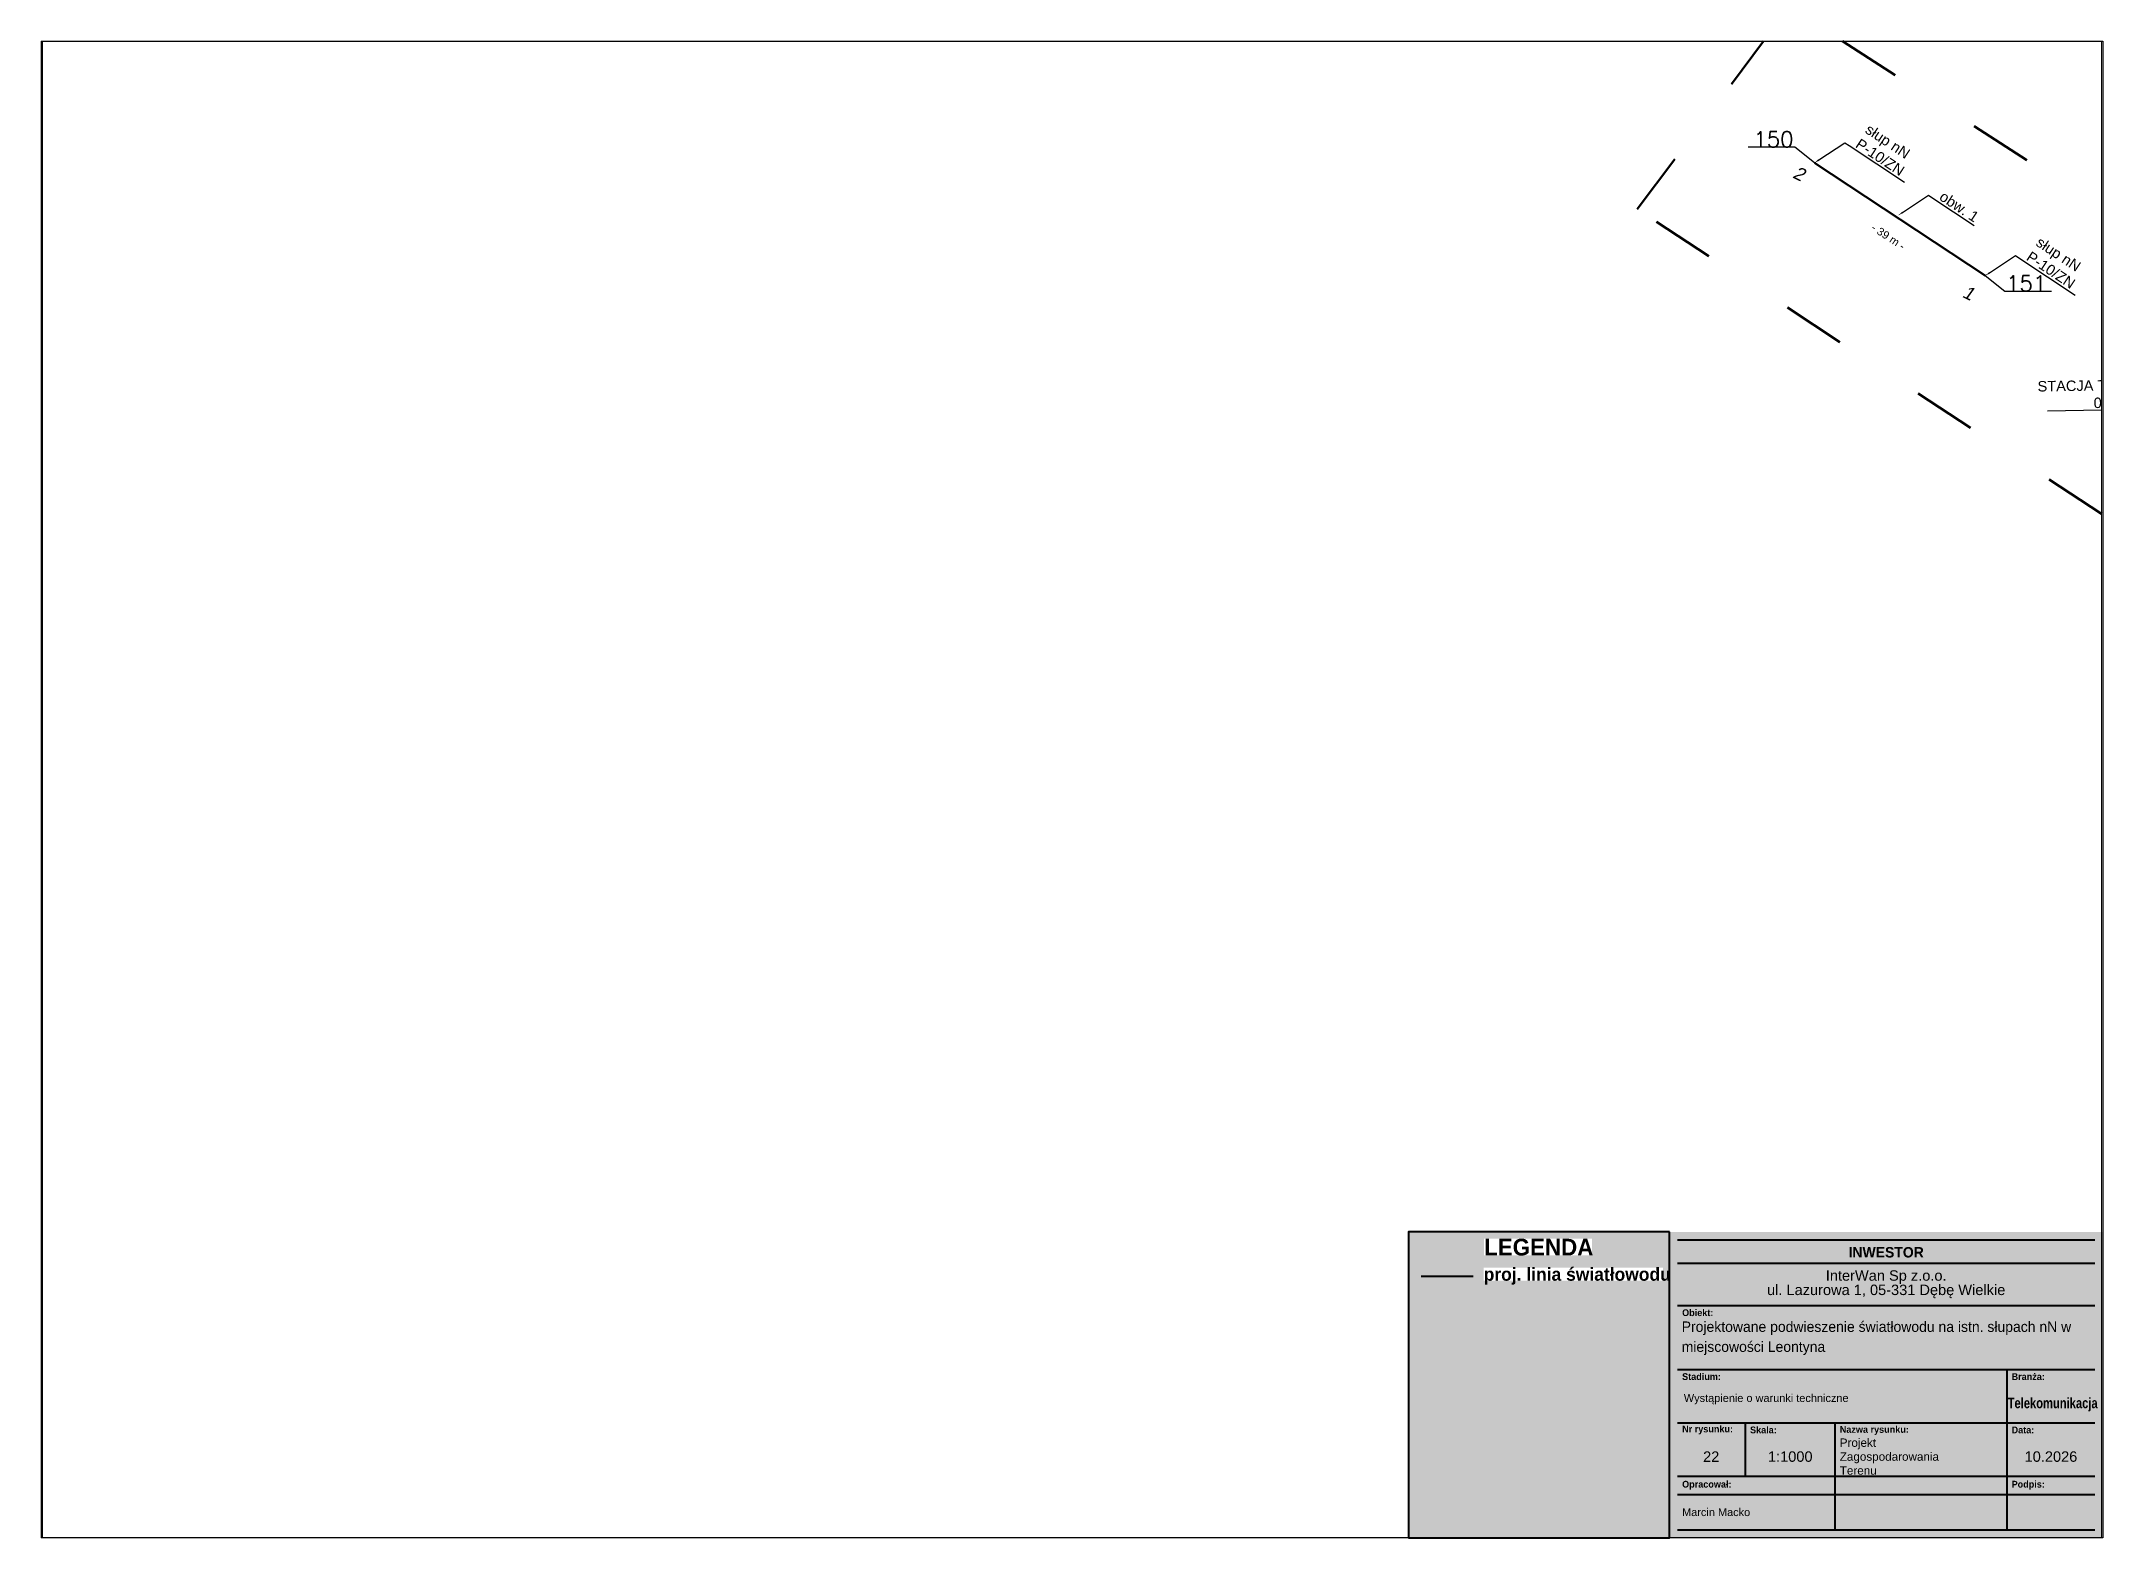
# Paper-space layout '22' of a CAD drawing. Header units: metres, sheet in millimetres. Extents: x 0 to 395, y 0 to 287.
# The model-space entities are those that its viewports show. They can reach past a viewport. Long polylines and large blocks are cut down to what shows.
import ezdxf
from ezdxf import colors
from ezdxf.entities.mleader import LeaderData, LeaderLine
from ezdxf.math import Vec2, Vec3

# ---------------------------------------------------------------- set-up
doc = ezdxf.new("R2010")
doc.units = ezdxf.units.M
doc.header["$MEASUREMENT"] = 0
doc.linetypes.add('ACAD_ISO03W100', pattern=[30, 12, -18])
doc.linetypes.add('DGN Style 2', pattern=[0.005224, 0.003135, -0.00209])
for name, color, linetype, lineweight in [('!TELE', 30, 'Continuous', 40), ('!trafo', 6, 'ACAD_ISO03W100', 50), ('@Tabelka', 7, 'Continuous', 13), ('_mm zasięg trafo', 6, 'ACAD_ISO03W100', 35), ('_numery slupow etap 4 cz. 2', 7, 'Continuous', 40), ('_światłowód', 30, 'Continuous', 50)]:
    doc.layers.add(name, color=color, linetype=linetype, lineweight=lineweight)
for name, color, linetype in [('!wymiary', 7, 'Continuous'), ('_MM opisy', 7, 'Continuous'), ('_mm trafo', 3, 'Continuous'), ('makro-numeracja-punktow', 7, 'Continuous')]:
    doc.layers.add(name, color=color, linetype=linetype)
doc.layers.add('@KonstrTabelki', color=253, linetype='DGN Style 2', lineweight=0, plot=False)
doc.styles.add('GeodText', font='romans.shx')
doc.styles.add('LEGENDA', font='arial.ttf')
doc.styles.get("Standard").update_dxf_attribs({"font": 'arial.ttf'})
doc.dimstyles.new('opis linie', dxfattribs={"dimtxt": 1.5, "dimasz": 2.5, "dimexe": 1.25, "dimexo": 0.625, "dimgap": 2.5, "dimtad": 4, "dimdec": 0, "dimtxsty": 'Standard', "dimcen": 2.5, "dimse1": 1, "dimse2": 1, "dimsd1": 1, "dimsd2": 1, "dimclrt": 256, "dimazin": 3, "dimtfac": 1, "dimtdec": 0, "dimtmove": 0, "dimatfit": 3, "dimtfill": 1})
doc.dimstyles.get("Standard").update_dxf_attribs({"dimtxt": 2.5, "dimasz": 2.5, "dimexe": 1.25, "dimexo": 0.625, "dimtad": 1, "dimtxsty": 'Standard', "dimcen": 2.5, "dimazin": 3, "dimtfac": 1, "dimtmove": 0, "dimatfit": 3})

# ---------------------------------------------------------------- blocks, each defined once
blk = doc.blocks.new('tabelka')
at = {"true_color": 0xffffff, "transparency": 33554687}
h = blk.add_hatch(color=7, dxfattribs=at)
h.dxf.hatch_style = 1
h.paths.add_polyline_path([(-83, 58.61), (0, 58.61), (0, 0), (-83, 0)])
at = {"layer": '@KonstrTabelki'}
blk.add_lwpolyline([(-51.29, 11.83), (-51.29, 22.05)], dxfattribs=at)
at = {"layer": '@Tabelka', "lineweight": 40}
for p, q in [((-81.5, 57.11), (-1.5, 57.11)), ((-81.5, 52.66), (-1.5, 52.66)), ((-81.5, 44.52), (-1.5, 44.52)), ((-81.5, 32.27), (-1.5, 32.27)), ((-81.5, 32.27), (-18.36, 32.27)), ((-18.36, 32.27), (-18.36, 22.05)), ((-81.5, 22.05), (-18.36, 22.05)), ((-68.48, 11.83), (-68.48, 22.05)), ((-51.29, 11.83), (-51.29, 22.05)), ((-18.36, 22.05), (-1.5, 22.05)), ((-18.36, 22.05), (-18.36, 11.83)), ((-51.29, 11.83), (-51.29, 18.64)), ((-18.36, 18.64), (-18.36, 11.83)), ((-51.29, 1.5), (-51.29, 15.11)), ((-18.36, 15.11), (-18.36, 1.5)), ((-81.5, 11.83), (-1.5, 11.83)), ((-81.5, 11.83), (-1.5, 11.83)), ((-81.5, 8.31), (-1.5, 8.31)), ((-81.5, 1.5), (-1.5, 1.5)), ((-81.5, 1.5), (-1.5, 1.5))]:
    blk.add_line(p, q, dxfattribs=at)
at = {"layer": '@Tabelka'}
for s, insert, char_height, attachment_point, line_spacing_factor in [('{\\fLato Light|b1|i0|c238|p34;INWESTOR}', (-41.5, 55.72), 2, 2, 0.825), ('{\\fLato Light|b1|i0|c238|p34;Obiekt:}', (-80.6, 43.13), 1.3, 4, 0.946154), ('{\\fLato Light|b1|i0|c238|p34;Branża:}', (-17.47, 30.88), 1.3, 4, 0.946154), ('Wystąpienie o warunki techniczne', (-80.27, 26.56), 1.5, 4, 0.825), ('{\\fLato Light|b1|i0|c238|p34;\\W0.8;Telekomunikacja}', (-9.6, 25.53), 2, 5, 0.76875), ('{\\fLato Light|b1|i0|c238|p34;Nr rysunku:}', (-80.6, 20.66), 1.3, 4, 0.946154), ('{\\fLato Light|b1|i0|c238|p34;Skala:}', (-67.58, 20.66), 1.3, 4, 0.946154), ('{\\fLato Light|b1|i0|c238|p34;Nazwa rysunku:}', (-50.39, 20.57), 1.3, 4, 0.946154), ('{\\fLato Light|b1|i0|c238|p34;Data:}', (-17.47, 20.66), 1.3, 4, 0.946154), ('10.2026', (-9.93, 15.55), 2, 5, 0.825), ('{\\fLato Light|b1|i0|c238|p34;Opracował:}', (-80.6, 10.07), 1.3, 4, 0.946154), ('{\\fLato Light|b1|i0|c238|p34;Podpis:}', (-17.47, 10.07), 1.3, 4, 0.946154)]:
    blk.add_mtext(s, dxfattribs=dict(at, insert=insert, char_height=char_height, attachment_point=attachment_point, line_spacing_factor=line_spacing_factor))
at = {"layer": '@Tabelka', "insert": (-41.5, 51.27), "char_height": 2, "attachment_point": 2, "line_spacing_factor": 0.825, "style": 'LEGENDA'}
blk.add_mtext('InterWan Sp z.o.o.\\Pul. Lazurowa 1, 05-331 Dębę Wielkie', dxfattribs=at)
at = {"layer": '@Tabelka', "attachment_point": 4}
for s, insert, char_height, width, line_spacing_factor in [('{\\fLato Light|b1|i0|c238|p34;Stadium:}', (-80.6, 30.88), 1.3, 8.6456, 0.946154), ('Marcin Macko', (-80.6, 4.9), 1.5, 27.9275, 0.825)]:
    blk.add_mtext(s, dxfattribs=dict(at, insert=insert, char_height=char_height, width=width, line_spacing_factor=line_spacing_factor))
blk = doc.blocks.new('legenda')
at = {"true_color": 0xffffff, "transparency": 33554687}
h = blk.add_hatch(color=7, dxfattribs=at)
h.dxf.hatch_style = 1
h.paths.add_polyline_path([(0, 58.61), (0, 0), (-50, 0), (-50, 58.61)])
at = {"lineweight": 40}
blk.add_lwpolyline([(0, 58.61), (-50, 58.61), (-50, 0)], dxfattribs=at)
at = {"layer": '_światłowód', "lineweight": 40}
blk.add_lwpolyline([(-47.62, 50.14), (-37.62, 50.14)], dxfattribs=at)
at = {"layer": '_mm zasięg trafo', "bg_fill": 3, "box_fill_scale": 1, "bg_fill_color": 256, "bg_fill_transparency": 0}
for s, width, heights, insert, char_height, attachment_point in [('{\\fLato Light|b1|i0|c238|p34;\\C7;LEGENDA}', 20.65, [-3.27], (-35.53, 57.31), 3.2, 1), ('\\pxt4;{\\fLato Light|b1|i0|c238|p34;\\C7;proj. linia światłowodu}', 34.3358, [-3.2], (-35.62, 50.14), 2.5, 4)]:
    blk.add_mtext_dynamic_manual_height_columns(s, width=width, gutter_width=1, heights=heights, dxfattribs=dict(at, insert=insert, char_height=char_height, attachment_point=attachment_point))
at = {"lineweight": 40}
blk.add_lwpolyline([(-50, 0), (0, 0), (0, 58.61)], dxfattribs=at)
blk.add_lwpolyline([(0, 58.61), (0, 0)])
blk = doc.blocks.new('*D164')
at = {"layer": '!wymiary', "insert": (7540980.72, 5789007.68), "char_height": 1.5, "attachment_point": 5, "rotation": 326.5409, "bg_fill": 3, "box_fill_scale": 1.25, "bg_fill_color": 257, "bg_fill_transparency": 0}
blk.add_mtext('\\A1;- 39 m -', dxfattribs=at)

msp = doc.modelspace()

# ---------------------------------------------------------------- linework, layer by layer
at = {"layer": '!TELE'}
msp.add_lwpolyline([(7540966.58, 5789021.84), (7540999.3, 5789000.22)], dxfattribs=at)

# ---------------------------------------------------------------- texts
at = {"layer": 'makro-numeracja-punktow', "lineweight": 30, "insert": (7540962.58, 5789024.84), "char_height": 3, "attachment_point": 9, "line_spacing_factor": 0.8, "style": 'GeodText'}
msp.add_mtext('150', dxfattribs=at)

# ---------------------------------------------------------------- leaders
at = {"layer": '_mm trafo', "color": 3}
ml = msp.add_multileader_mtext('Standard', dxfattribs=at)
ml.set_content('STACJA TRAFO\\P05-0770', color=3)
ml.set_leader_properties()
ml.build(insert=Vec2(0, 0))
ml.multileader.update_dxf_attribs({"has_text_frame": 1, "text_left_attachment_type": 5, "text_right_attachment_type": 5, "dogleg_length": 1, "arrow_head_size": 1.5})
ctx = ml.context
ctx.base_point, ctx.char_height, ctx.arrow_head_size, ctx.plane_origin, ctx.plane_x_axis, ctx.plane_y_axis = Vec3(7541007.64, 5788974.21), 2, 1.5, Vec3(7541054.46, 5788955.65), Vec3(0.999891, 0.014731), Vec3(-0.014731, 0.999891)
ctx.left_attachment, ctx.right_attachment, ctx.text_align_type, ctx.attachment_type = 5, 5, 2, 2
notes = []
notes.append((ctx, [(0, (1, 1, 0), (7541033.34, 5788974.59), (-0.999891, -0.014731), 1, [(0, [(7541051.22, 5788986.46), (7541033.34, 5788974.59)], 0, [])])]))
ctx.mtext.insert, ctx.mtext.text_direction, ctx.mtext.rotation, ctx.mtext.alignment, ctx.mtext.flow_direction = Vec3(7541030.26, 5788980.32), Vec3(0.999891, 0.014731), 0.014731, 3, 5
for ctx, leaders in notes:
    for number, flags, end, landing, length, lines in leaders:
        leader = LeaderData()
        leader.index, (leader.has_last_leader_line, leader.has_dogleg_vector, leader.attachment_direction) = number, flags
        leader.last_leader_point, leader.dogleg_vector, leader.dogleg_length = Vec3(end), Vec3(landing), length
        for number, points, colour, breaks in lines:
            line = LeaderLine()
            line.index, line.vertices, line.color, line.breaks = number, Vec3.list(points), colors.encode_raw_color(colour), breaks
            leader.lines.append(line)
        ctx.leaders.append(leader)

# ---------------------------------------------------------------- next in the draw order: leaders
at = {"layer": '_MM opisy'}
ml = msp.add_multileader_mtext('Standard', dxfattribs=at)
ml.set_content('\\pxql;słup nN\\PP-10/ZN', color=256)
ml.set_leader_properties()
ml.build(insert=Vec2(0, 0))
ml.multileader.update_dxf_attribs({"has_text_frame": 1, "text_left_attachment_type": 5, "text_right_attachment_type": 5, "dogleg_length": 1, "arrow_head_size": 1})
ctx = ml.context
ctx.base_point, ctx.char_height, ctx.arrow_head_size, ctx.landing_gap_size, ctx.plane_origin, ctx.plane_x_axis, ctx.plane_y_axis = Vec3(7540973.21, 5789025.14), 2, 1, 1, Vec3(7540967.23, 5789019.71), Vec3(0.83428, -0.551342), Vec3(0.551342, 0.83428)
ctx.left_attachment, ctx.right_attachment = 5, 5
notes = []
notes.append((ctx, [(0, (1, 1, 0), (7540972.37, 5789025.69), (0.83428, -0.551342), 1, [(0, [(7540966.58, 5789021.84), (7540972.37, 5789025.69)], 0, [])])]))
ctx.mtext.insert, ctx.mtext.text_direction, ctx.mtext.rotation, ctx.mtext.flow_direction = Vec3(7540977.22, 5789029.4), Vec3(0.83428, -0.551342), 5.699214, 5
ctx.mtext.has_bg_fill, ctx.mtext.bg_color, ctx.mtext.bg_scale_factor, ctx.mtext.bg_transparency, ctx.mtext.use_window_bg_color = 1, -1023410175, 1, 0, 1
for ctx, leaders in notes:
    for number, flags, end, landing, length, lines in leaders:
        leader = LeaderData()
        leader.index, (leader.has_last_leader_line, leader.has_dogleg_vector, leader.attachment_direction) = number, flags
        leader.last_leader_point, leader.dogleg_vector, leader.dogleg_length = Vec3(end), Vec3(landing), length
        for number, points, colour, breaks in lines:
            line = LeaderLine()
            line.index, line.vertices, line.color, line.breaks = number, Vec3.list(points), colors.encode_raw_color(colour), breaks
            leader.lines.append(line)
        ctx.leaders.append(leader)

# ---------------------------------------------------------------- next in the draw order: dimensions: what is measured, and where the dimension line sits
at = {"layer": '!wymiary'}
dim = msp.add_aligned_dim(p1=(7540966.58, 5789021.84), p2=(7540999.3, 5789000.22), distance=-0.75, dimstyle='opis linie', dxfattribs=at)
dim.commit()
dim.dimension.update_dxf_attribs({"geometry": '*D164', "text_midpoint": (7540980.72, 5789007.68)})

# ---------------------------------------------------------------- next in the draw order: linework, layer by layer
at = {"layer": '!trafo', "color": 3}
msp.add_lwpolyline([(7540932.63, 5789012.97), (7540961.78, 5789051.72), (7541222.63, 5788883.28), (7541397.33, 5788776.82), (7541367.65, 5788727.36)], close=True, dxfattribs=at)

# ---------------------------------------------------------------- next in the draw order: texts
at = {"layer": '_numery slupow etap 4 cz. 2', "oblique": 10}
for s, p in [('2', (7540962.24, 5789019.07)), ('1', (7540994.73, 5788996.2))]:
    msp.add_text(s, height=2.5, rotation=334.2298, dxfattribs=at).set_placement(p)

# ---------------------------------------------------------------- next in the draw order: leaders
at = {"layer": 'makro-numeracja-punktow', "lineweight": 30, "has_arrowhead": 0, "annotation_type": 0, "has_hookline": 1, "hookline_direction": 0, "text_width": 8.19, "horizontal_direction": (-1, 0, 0)}
msp.add_leader([(7540966.58, 5789021.84), (7540962.85, 5789024.84), (7540962.67, 5789024.84)], dimstyle='Standard', dxfattribs=at)

# ---------------------------------------------------------------- next in the draw order: leaders
at = {"layer": '_MM opisy'}
ml = msp.add_multileader_mtext('Standard', dxfattribs=at)
ml.set_content('\\pxql;słup nN\\PP-10/ZN', color=256)
ml.set_leader_properties()
ml.build(insert=Vec2(0, 0))
ml.multileader.update_dxf_attribs({"has_text_frame": 1, "text_left_attachment_type": 5, "text_right_attachment_type": 5, "dogleg_length": 1, "arrow_head_size": 1})
ctx = ml.context
ctx.base_point, ctx.char_height, ctx.arrow_head_size, ctx.landing_gap_size, ctx.plane_origin, ctx.plane_x_axis, ctx.plane_y_axis = Vec3(7541005.92, 5789003.52), 2, 1, 1, Vec3(7540999.95, 5788998.09), Vec3(0.83428, -0.551342), Vec3(0.551342, 0.83428)
ctx.left_attachment, ctx.right_attachment = 5, 5
notes = []
notes.append((ctx, [(0, (1, 1, 0), (7541005.09, 5789004.07), (0.83428, -0.551342), 1, [(0, [(7540999.3, 5789000.22), (7541005.09, 5789004.07)], 0, [])])]))
ctx.mtext.insert, ctx.mtext.text_direction, ctx.mtext.rotation, ctx.mtext.flow_direction = Vec3(7541009.94, 5789007.78), Vec3(0.83428, -0.551342), 5.699214, 5
ctx.mtext.has_bg_fill, ctx.mtext.bg_color, ctx.mtext.bg_scale_factor, ctx.mtext.bg_transparency, ctx.mtext.use_window_bg_color = 1, -1023410175, 1, 0, 1
for ctx, leaders in notes:
    for number, flags, end, landing, length, lines in leaders:
        leader = LeaderData()
        leader.index, (leader.has_last_leader_line, leader.has_dogleg_vector, leader.attachment_direction) = number, flags
        leader.last_leader_point, leader.dogleg_vector, leader.dogleg_length = Vec3(end), Vec3(landing), length
        for number, points, colour, breaks in lines:
            line = LeaderLine()
            line.index, line.vertices, line.color, line.breaks = number, Vec3.list(points), colors.encode_raw_color(colour), breaks
            leader.lines.append(line)
        ctx.leaders.append(leader)

# ---------------------------------------------------------------- next in the draw order: texts
at = {"layer": 'makro-numeracja-punktow', "lineweight": 30, "insert": (7541003.3, 5788997.22), "char_height": 3, "attachment_point": 7, "line_spacing_factor": 0.8, "style": 'GeodText'}
msp.add_mtext('151', dxfattribs=at)

# ---------------------------------------------------------------- next in the draw order: leaders
at = {"layer": '_MM opisy', "color": 1}
ml = msp.add_multileader_mtext('Standard', dxfattribs=at)
ml.set_content('\\pxql;obw. 1', color=1)
ml.set_leader_properties()
ml.build(insert=Vec2(0, 0))
ml.multileader.update_dxf_attribs({"has_text_frame": 1, "text_left_attachment_type": 5, "text_right_attachment_type": 5, "dogleg_length": 1, "arrow_head_size": 1})
ctx = ml.context
ctx.base_point, ctx.char_height, ctx.arrow_head_size, ctx.landing_gap_size, ctx.plane_origin, ctx.plane_x_axis, ctx.plane_y_axis = Vec3(7540989.27, 5789015.09), 2, 1, 1, Vec3(7540983.29, 5789009.66), Vec3(0.83428, -0.551342), Vec3(0.551342, 0.83428)
ctx.left_attachment, ctx.right_attachment = 5, 5
notes = []
notes.append((ctx, [(0, (1, 1, 0), (7540988.44, 5789015.64), (0.83428, -0.551342), 1, [(0, [(7540982.64, 5789011.79), (7540988.44, 5789015.64)], 0, [])])]))
ctx.mtext.insert, ctx.mtext.text_direction, ctx.mtext.rotation, ctx.mtext.flow_direction = Vec3(7540991.43, 5789016.55), Vec3(0.83428, -0.551342), 5.699214, 5
ctx.mtext.has_bg_fill, ctx.mtext.bg_color, ctx.mtext.bg_scale_factor, ctx.mtext.bg_transparency, ctx.mtext.use_window_bg_color = 1, -1023410175, 1, 0, 1
at = {"layer": 'makro-numeracja-punktow', "lineweight": 30, "has_arrowhead": 0, "annotation_type": 0, "has_hookline": 1, "hookline_direction": 0, "text_width": 8.19}
msp.add_leader([(7540999.3, 5789000.22), (7541003.03, 5788997.22), (7541003.21, 5788997.22)], dimstyle='Standard', dxfattribs=at)
for ctx, leaders in notes:
    for number, flags, end, landing, length, lines in leaders:
        leader = LeaderData()
        leader.index, (leader.has_last_leader_line, leader.has_dogleg_vector, leader.attachment_direction) = number, flags
        leader.last_leader_point, leader.dogleg_vector, leader.dogleg_length = Vec3(end), Vec3(landing), length
        for number, points, colour, breaks in lines:
            line = LeaderLine()
            line.index, line.vertices, line.color, line.breaks = number, Vec3.list(points), colors.encode_raw_color(colour), breaks
            leader.lines.append(line)
        ctx.leaders.append(leader)

psp = doc.layouts.new('22')

# ---------------------------------------------------------------- block references
psp.add_blockref('tabelka', (395, 0))

# ---------------------------------------------------------------- texts
at = {"color": 18, "true_color": 0x000000, "insert": (314.32, 41.46), "char_height": 2, "width": 76.9558, "attachment_point": 1, "line_spacing_factor": 0.825, "style": 'LEGENDA'}
psp.add_mtext('\\pxsm1.15,ql;{\\fLato Light|b0|i0|c238|p34;\\C256;Projektowane podwieszenie światłowodu na istn. słupach nN w miejscowości Leontyna}', dxfattribs=at)
at = {"char_height": 2, "attachment_point": 5, "line_spacing_factor": 0.825, "style": 'LEGENDA'}
for s, insert in [('22', (319.97, 15.55)), ('1:1000', (335.12, 15.55))]:
    psp.add_mtext(s, dxfattribs=dict(at, insert=insert))
at = {"color": 1, "insert": (344.61, 15.55, 1), "char_height": 1.6, "width": 26.3577, "attachment_point": 4, "style": 'LEGENDA'}
psp.add_mtext('{\\C18;\\c0;Projekt Zagospodarowania Terenu}', dxfattribs=at)

# ---------------------------------------------------------------- next in the draw order: block references
psp.add_blockref('legenda', (312, 0))

# ---------------------------------------------------------------- next in the draw order: linework, layer by layer
psp.add_lwpolyline([(395, 0), (0.24, 0), (0.24, 286.83), (395, 286.83)], close=True)

# ---------------------------------------------------------------- next in the draw order: viewports
at = {"layer": 'VIEWPORTS'}
psp.add_viewport(center=(197.38, 143.41), size=(394.76, 286.8295), view_center_point=(7540824.2, 5788901.73), view_height=286.8295, dxfattribs=at)

doc.saveas('drawing.dxf')
